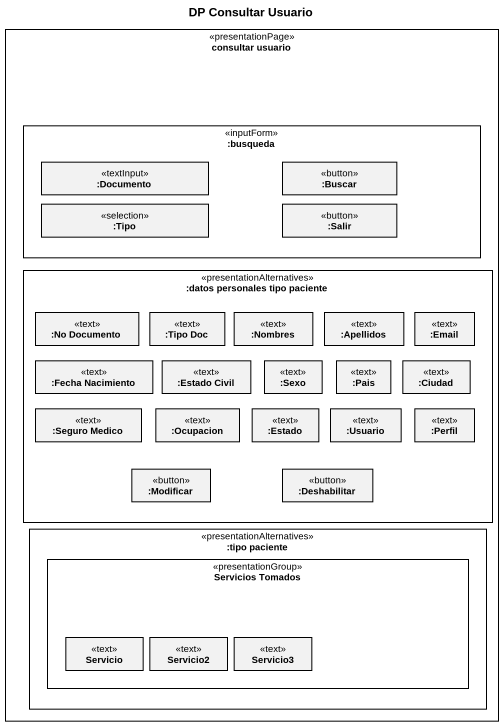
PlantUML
@startuml
title DP Consultar Usuario
rectangle "consultar usuario" as consultar_usuario <<presentationPage>> {
  rectangle ":busqueda" as busqueda <<inputForm>> {
    rectangle ":Documento" as Documento <<textInput>>
    rectangle ":Buscar" as Buscar <<button>>
    rectangle ":Tipo" as Tipo <<selection>>
    rectangle ":Salir" as Salir <<button>>
  }
  rectangle ":datos personales tipo paciente" as datos_personales_tipo <<presentationAlternatives>> {
    rectangle ":No Documento" as No_Documento <<text>>
    rectangle ":Tipo Doc" as Tipo_Doc <<text>>
    rectangle ":Nombres" as Nombres <<text>>
    rectangle ":Apellidos" as Apellidos <<text>>
    rectangle ":Email" as Email <<text>>
    rectangle ":Fecha Nacimiento" as Fecha_Nacimiento <<text>>
    rectangle ":Estado Civil" as Estado_Civil <<text>>
    rectangle ":Sexo" as Sexo <<text>>
    rectangle ":Pais" as Pais <<text>>
    rectangle ":Ciudad" as Ciudad <<text>>
    rectangle ":Seguro Medico" as Seguro_Medico <<text>>
    rectangle ":Ocupacion" as Ocupacion <<text>>
    rectangle ":Estado" as Estado <<text>>
    rectangle ":Usuario" as Usuario <<text>>
    rectangle ":Perfil" as Perfil <<text>>
    rectangle ":Modificar" as Modificar <<button>>
    rectangle ":Deshabilitar" as Deshabilitar <<button>>
  }
  rectangle ":tipo paciente" as tipo_paciente <<presentationAlternatives>> {
    rectangle "Servicios Tomados" as Servicios_Tomados <<presentationGroup>> {
      rectangle Servicio <<text>>
      rectangle Servicio2 <<text>>
      rectangle Servicio3 <<text>>
    }
  }
}
@enduml
